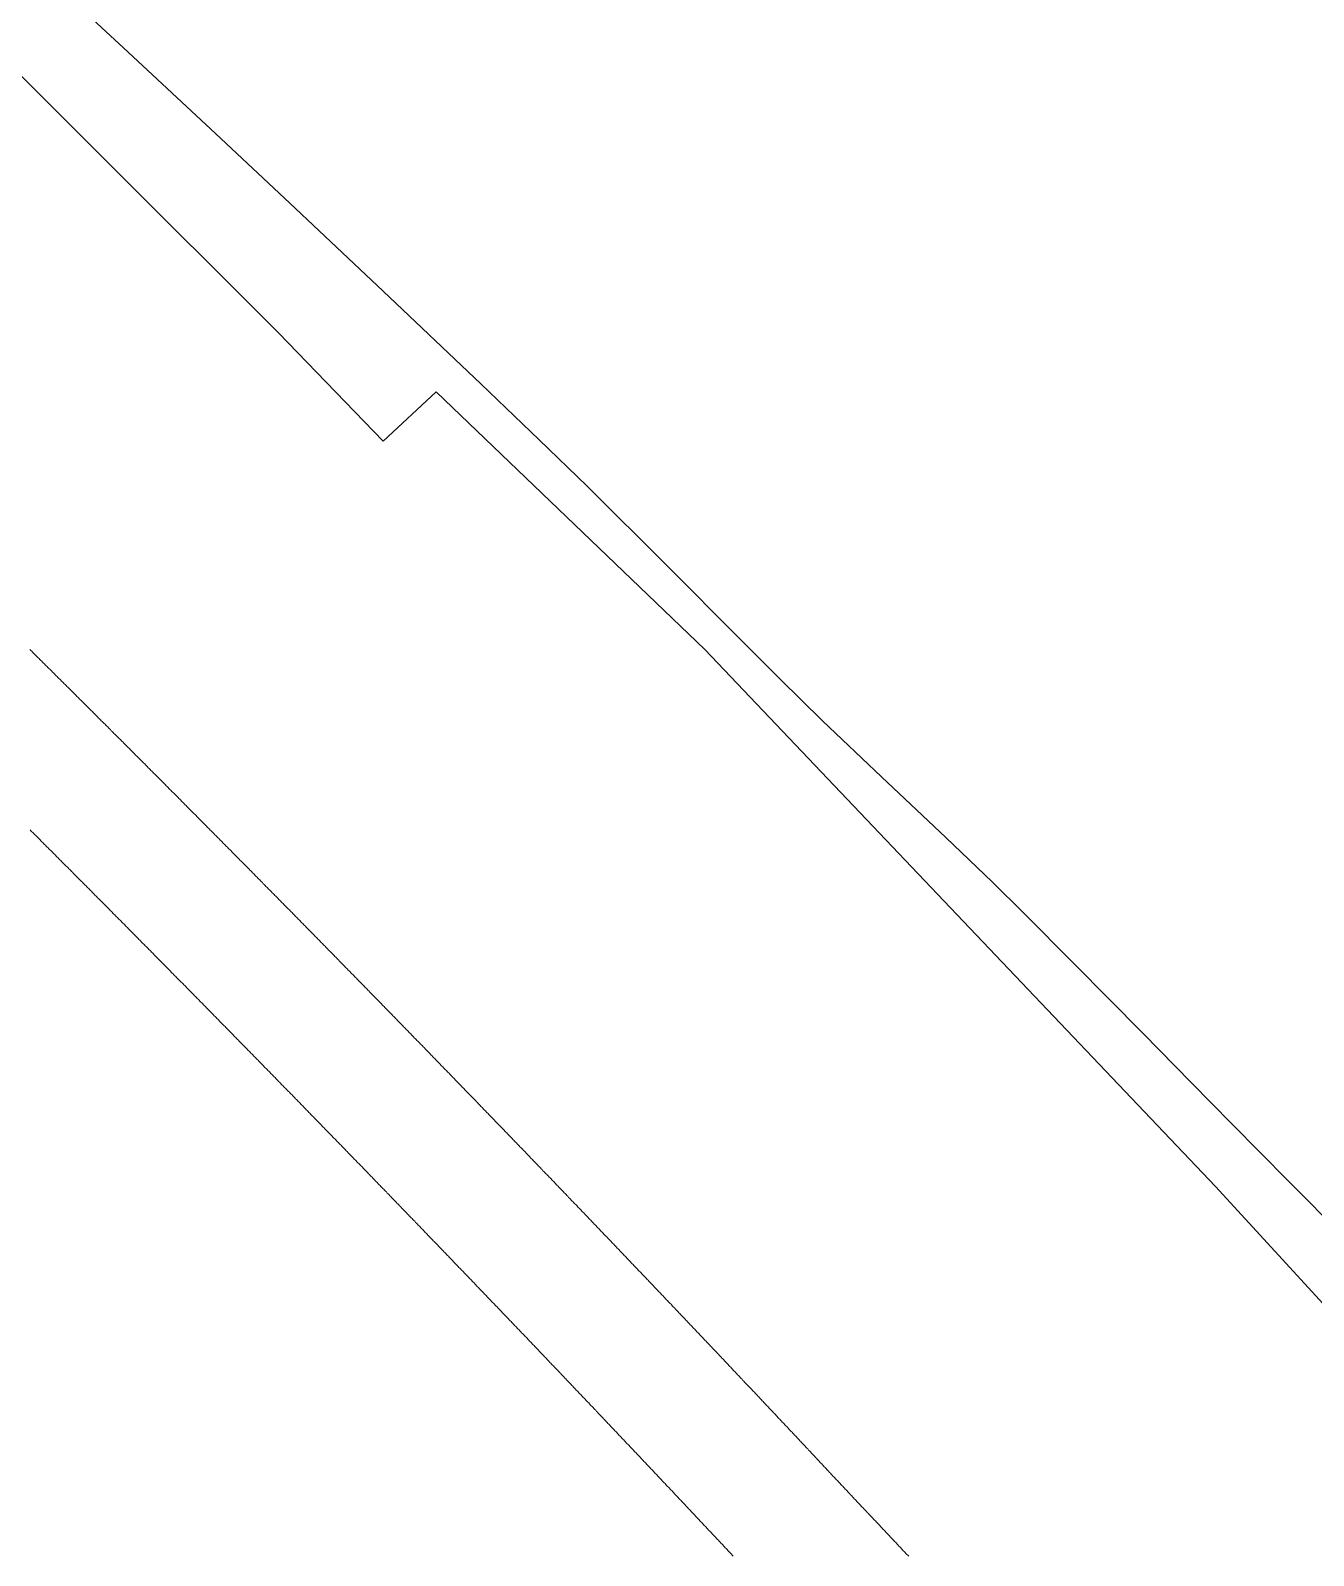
# Model space of a CAD drawing. Extents: x 174934 to 192674, y 648863 to 672607.
# Drawn here: x 185194.1 to 185294.6, y 656664.4 to 656783.9 of the extents above; entities that cross this region are included whole.
import ezdxf

# ---------------------------------------------------------------- set-up
doc = ezdxf.new("R2010")
doc.units = 0
doc.layers.add('pbitul', color=14, linetype='Continuous', lineweight=0)
doc.layers.add('pspecial', color=7, linetype='Continuous', lineweight=0)

msp = doc.modelspace()

# ---------------------------------------------------------------- linework, layer by layer
at = {"layer": 'pbitul', "flags": 128}
for points in [[(185428.68, 656538.76), (185351.13, 656623.28), (185286.91, 656693.3), (185246.9, 656735.37), (185225.85, 656755.57), (185221.7, 656751.7), (185213.51, 656760.19), (185186.44, 656787.23), (185168.17, 656803), (185129.72, 656835.45), (185091.72, 656867.97), (185044.99, 656907.71), (185037.33, 656914.23), (185026.06, 656923.81), (184977.27, 656964.79), (184907.1, 657024.53)], [(185194.8, 656788.6), (185201.36, 656782.53), (185208.57, 656775.81), (185214.39, 656770.35), (185221.72, 656763.45), (185229.36, 656756.19), (185233.93, 656751.81), (185237.67, 656748.19), (185244.02, 656741.88), (185249.57, 656736.28), (185252.8, 656733.05), (185256.14, 656729.77), (185260.74, 656725.39), (185265.78, 656720.65), (185269.44, 656717.14), (185271.88, 656714.74), (185275.84, 656710.74), (185281.24, 656705.27), (185285, 656701.45), (185288.2, 656698.21), (185292.63, 656693.72), (185296.95, 656689.36)]]:
    msp.add_lwpolyline(points, dxfattribs=at)
at = {"layer": 'pspecial', "flags": 128}
for points in [[(185194.04, 656735.37), (185194.11, 656735.3), (185194.18, 656735.23), (185194.25, 656735.16), (185194.32, 656735.08), (185194.39, 656735.01), (185194.46, 656734.94), (185194.53, 656734.87), (185194.6, 656734.8), (185194.67, 656734.73), (185194.75, 656734.66), (185194.82, 656734.59), (185194.89, 656734.52), (185194.96, 656734.45), (185195.03, 656734.38), (185195.1, 656734.31), (185195.17, 656734.24), (185195.24, 656734.17), (185195.31, 656734.1), (185195.38, 656734.03), (185195.45, 656733.96), (185195.53, 656733.89), (185195.6, 656733.82), (185195.67, 656733.75), (185195.74, 656733.68), (185195.81, 656733.6), (185195.88, 656733.53), (185195.95, 656733.46), (185196.02, 656733.39), (185196.09, 656733.32), (185196.16, 656733.25), (185196.23, 656733.18), (185196.31, 656733.11), (185196.38, 656733.04), (185196.45, 656732.97), (185196.52, 656732.9), (185196.59, 656732.83), (185196.66, 656732.76), (185196.73, 656732.69), (185196.8, 656732.62), (185196.87, 656732.55), (185196.94, 656732.48), (185197.01, 656732.41), (185197.08, 656732.33), (185197.16, 656732.26), (185197.23, 656732.19), (185197.3, 656732.12), (185197.37, 656732.05), (185197.44, 656731.98), (185197.51, 656731.91), (185197.58, 656731.84), (185197.65, 656731.77), (185197.72, 656731.7), (185197.79, 656731.63), (185197.86, 656731.56), (185197.93, 656731.49), (185198.01, 656731.42), (185198.08, 656731.35), (185198.15, 656731.28), (185198.22, 656731.21), (185198.29, 656731.13), (185198.36, 656731.06), (185198.43, 656730.99), (185198.5, 656730.92), (185198.57, 656730.85), (185198.64, 656730.78), (185198.71, 656730.71), (185198.78, 656730.64), (185198.86, 656730.57), (185198.93, 656730.5), (185199, 656730.43), (185199.07, 656730.36), (185199.14, 656730.29), (185199.21, 656730.22), (185199.28, 656730.15), (185199.35, 656730.07), (185199.42, 656730), (185199.49, 656729.93), (185199.56, 656729.86), (185199.63, 656729.79), (185199.7, 656729.72), (185199.77, 656729.65), (185199.85, 656729.58), (185199.92, 656729.51), (185199.99, 656729.44), (185200.06, 656729.37), (185200.13, 656729.3), (185200.2, 656729.23), (185200.27, 656729.16), (185200.34, 656729.09), (185200.41, 656729.01), (185200.48, 656728.94), (185200.55, 656728.87), (185200.62, 656728.8), (185200.69, 656728.73), (185200.76, 656728.66), (185200.84, 656728.59), (185200.91, 656728.52), (185200.98, 656728.45), (185201.05, 656728.38), (185201.12, 656728.31), (185201.19, 656728.24), (185201.26, 656728.17), (185201.33, 656728.1), (185201.4, 656728.02), (185201.47, 656727.95), (185201.54, 656727.88), (185201.61, 656727.81), (185201.68, 656727.74), (185201.75, 656727.67), (185201.83, 656727.6), (185201.9, 656727.53), (185201.97, 656727.46), (185202.04, 656727.39), (185202.11, 656727.32), (185202.18, 656727.25), (185202.25, 656727.18), (185202.32, 656727.1), (185202.39, 656727.03), (185202.46, 656726.96), (185202.53, 656726.89), (185202.6, 656726.82), (185202.67, 656726.75), (185202.74, 656726.68), (185202.81, 656726.61), (185202.88, 656726.54), (185202.96, 656726.47), (185203.03, 656726.4), (185203.1, 656726.33), (185203.17, 656726.26), (185203.24, 656726.18), (185203.31, 656726.11), (185203.38, 656726.04), (185203.45, 656725.97), (185203.52, 656725.9), (185203.59, 656725.83), (185203.66, 656725.76), (185203.73, 656725.69), (185203.8, 656725.62), (185203.87, 656725.55), (185203.94, 656725.48), (185204.01, 656725.41), (185204.08, 656725.33), (185204.16, 656725.26), (185204.23, 656725.19), (185204.3, 656725.12), (185204.37, 656725.05), (185204.44, 656724.98), (185204.51, 656724.91), (185204.58, 656724.84), (185204.65, 656724.77), (185204.72, 656724.7), (185204.79, 656724.63), (185204.86, 656724.55), (185204.93, 656724.48), (185205, 656724.41), (185205.07, 656724.34), (185205.14, 656724.27), (185205.21, 656724.2), (185205.28, 656724.13), (185205.35, 656724.06), (185205.43, 656723.99), (185205.5, 656723.92), (185205.57, 656723.85), (185205.64, 656723.77), (185205.71, 656723.7), (185205.78, 656723.63), (185205.85, 656723.56), (185205.92, 656723.49), (185205.99, 656723.42), (185206.06, 656723.35), (185206.13, 656723.28), (185206.2, 656723.21), (185206.27, 656723.14), (185206.34, 656723.07), (185206.41, 656722.99), (185206.48, 656722.92), (185206.55, 656722.85), (185206.62, 656722.78), (185206.69, 656722.71), (185206.76, 656722.64), (185206.83, 656722.57), (185206.91, 656722.5), (185206.98, 656722.43), (185207.05, 656722.36), (185207.12, 656722.28), (185207.19, 656722.21), (185207.26, 656722.14), (185207.33, 656722.07), (185207.4, 656722), (185207.47, 656721.93), (185207.54, 656721.86), (185207.61, 656721.79), (185207.68, 656721.72), (185207.75, 656721.65), (185207.82, 656721.57), (185207.89, 656721.5), (185207.96, 656721.43), (185208.03, 656721.36), (185208.1, 656721.29), (185208.17, 656721.22), (185208.24, 656721.15), (185208.31, 656721.08), (185208.38, 656721.01), (185208.45, 656720.94), (185208.52, 656720.86), (185208.6, 656720.79), (185208.67, 656720.72), (185208.74, 656720.65), (185208.81, 656720.58), (185208.88, 656720.51), (185208.95, 656720.44), (185209.02, 656720.37), (185209.09, 656720.3), (185209.16, 656720.23), (185209.23, 656720.15), (185209.3, 656720.08), (185209.37, 656720.01), (185209.44, 656719.94), (185209.51, 656719.87), (185209.58, 656719.8), (185209.65, 656719.73), (185209.72, 656719.66), (185209.79, 656719.59), (185209.86, 656719.51), (185209.93, 656719.44), (185210, 656719.37), (185210.07, 656719.3), (185210.14, 656719.23), (185210.21, 656719.16), (185210.28, 656719.09), (185210.35, 656719.02), (185210.42, 656718.95), (185210.49, 656718.87), (185210.56, 656718.8), (185210.64, 656718.73), (185210.71, 656718.66), (185210.78, 656718.59), (185210.85, 656718.52), (185210.92, 656718.45), (185210.99, 656718.38), (185211.06, 656718.31), (185211.13, 656718.23), (185211.2, 656718.16), (185211.27, 656718.09), (185211.34, 656718.02), (185211.41, 656717.95), (185211.48, 656717.88), (185211.55, 656717.81), (185211.62, 656717.74), (185211.69, 656717.67), (185211.76, 656717.59), (185211.83, 656717.52), (185211.9, 656717.45), (185211.97, 656717.38), (185212.04, 656717.31), (185212.11, 656717.24), (185212.18, 656717.17), (185212.25, 656717.1), (185212.32, 656717.02), (185212.39, 656716.95), (185212.46, 656716.88), (185212.53, 656716.81), (185212.6, 656716.74), (185212.67, 656716.67), (185212.74, 656716.6), (185212.81, 656716.53), (185212.88, 656716.46), (185212.95, 656716.38), (185213.02, 656716.31), (185213.09, 656716.24), (185213.16, 656716.17), (185213.23, 656716.1), (185213.3, 656716.03), (185213.37, 656715.96), (185213.45, 656715.89), (185213.52, 656715.81), (185213.59, 656715.74), (185213.66, 656715.67), (185213.73, 656715.6), (185213.8, 656715.53), (185213.87, 656715.46), (185213.94, 656715.39), (185214.01, 656715.32), (185214.08, 656715.24), (185214.15, 656715.17), (185214.22, 656715.1), (185214.29, 656715.03), (185214.36, 656714.96), (185214.43, 656714.89), (185214.5, 656714.82), (185214.57, 656714.75), (185214.64, 656714.67), (185214.71, 656714.6), (185214.78, 656714.53), (185214.85, 656714.46), (185214.92, 656714.39), (185214.99, 656714.32), (185215.06, 656714.25), (185215.13, 656714.18), (185215.2, 656714.1), (185215.27, 656714.03), (185215.34, 656713.96), (185215.41, 656713.89), (185215.48, 656713.82), (185215.55, 656713.75), (185215.62, 656713.68), (185215.69, 656713.6), (185215.76, 656713.53), (185215.83, 656713.46), (185215.9, 656713.39), (185215.97, 656713.32), (185216.04, 656713.25), (185216.11, 656713.18), (185216.18, 656713.11), (185216.25, 656713.03), (185216.32, 656712.96), (185216.39, 656712.89), (185216.46, 656712.82), (185216.53, 656712.75), (185216.6, 656712.68), (185216.67, 656712.61), (185216.74, 656712.53), (185216.81, 656712.46), (185216.88, 656712.39), (185216.95, 656712.32), (185217.02, 656712.25), (185217.09, 656712.18), (185217.16, 656712.11), (185217.23, 656712.04), (185217.3, 656711.96), (185217.37, 656711.89), (185217.44, 656711.82), (185217.51, 656711.75), (185217.58, 656711.68), (185217.65, 656711.61), (185217.72, 656711.54), (185217.79, 656711.46), (185217.86, 656711.39), (185217.93, 656711.32), (185218, 656711.25), (185218.07, 656711.18), (185218.14, 656711.11), (185218.21, 656711.04), (185218.28, 656710.96), (185218.35, 656710.89), (185218.42, 656710.82), (185218.49, 656710.75), (185218.56, 656710.68), (185218.63, 656710.61), (185218.7, 656710.54), (185218.77, 656710.46), (185218.84, 656710.39), (185218.91, 656710.32), (185218.98, 656710.25), (185219.05, 656710.18), (185219.12, 656710.11), (185219.19, 656710.04), (185219.26, 656709.96), (185219.33, 656709.89), (185219.4, 656709.82), (185219.47, 656709.75), (185219.54, 656709.68), (185219.61, 656709.61), (185219.68, 656709.54), (185219.75, 656709.46), (185219.82, 656709.39), (185219.89, 656709.32), (185219.96, 656709.25), (185220.03, 656709.18), (185220.1, 656709.11), (185220.17, 656709.03), (185220.24, 656708.96), (185220.31, 656708.89), (185220.38, 656708.82), (185220.45, 656708.75), (185220.52, 656708.68), (185220.59, 656708.61), (185220.66, 656708.53), (185220.73, 656708.46), (185220.8, 656708.39), (185220.87, 656708.32), (185220.94, 656708.25), (185221.01, 656708.18), (185221.08, 656708.1), (185221.15, 656708.03), (185221.22, 656707.96), (185221.29, 656707.89), (185221.36, 656707.82), (185221.43, 656707.75), (185221.5, 656707.68), (185221.57, 656707.6), (185221.64, 656707.53), (185221.71, 656707.46), (185221.78, 656707.39), (185221.85, 656707.32), (185221.92, 656707.25), (185221.99, 656707.17), (185222.06, 656707.1), (185222.13, 656707.03), (185222.2, 656706.96), (185222.27, 656706.89), (185222.34, 656706.82), (185222.41, 656706.75), (185222.48, 656706.67), (185222.55, 656706.6), (185222.62, 656706.53), (185222.68, 656706.46), (185222.75, 656706.39), (185222.82, 656706.32), (185222.89, 656706.24), (185222.96, 656706.17), (185223.03, 656706.1), (185223.1, 656706.03), (185223.17, 656705.96), (185223.24, 656705.89), (185223.31, 656705.81), (185223.38, 656705.74), (185223.45, 656705.67), (185223.52, 656705.6), (185223.59, 656705.53), (185223.66, 656705.46), (185223.73, 656705.38), (185223.8, 656705.31), (185223.87, 656705.24), (185223.94, 656705.17), (185224.01, 656705.1), (185224.08, 656705.03), (185224.15, 656704.95), (185224.22, 656704.88), (185224.29, 656704.81), (185224.36, 656704.74), (185224.43, 656704.67), (185224.5, 656704.6), (185224.57, 656704.52), (185224.64, 656704.45), (185224.71, 656704.38), (185224.78, 656704.31), (185224.85, 656704.24), (185224.92, 656704.17), (185224.99, 656704.09), (185225.06, 656704.02), (185225.13, 656703.95), (185225.2, 656703.88), (185225.27, 656703.81), (185225.34, 656703.74), (185225.41, 656703.66), (185225.47, 656703.59), (185225.54, 656703.52), (185225.61, 656703.45), (185225.68, 656703.38), (185225.75, 656703.31), (185225.82, 656703.23), (185225.89, 656703.16), (185225.96, 656703.09), (185226.03, 656703.02), (185226.1, 656702.95), (185226.17, 656702.88), (185226.24, 656702.8), (185226.31, 656702.73), (185226.38, 656702.66), (185226.45, 656702.59), (185226.52, 656702.52), (185226.59, 656702.44), (185226.66, 656702.37), (185226.73, 656702.3), (185226.8, 656702.23), (185226.87, 656702.16), (185226.94, 656702.09), (185227.01, 656702.01), (185227.08, 656701.94), (185227.15, 656701.87), (185227.22, 656701.8), (185227.29, 656701.73), (185227.36, 656701.66), (185227.43, 656701.58), (185227.49, 656701.51), (185227.56, 656701.44), (185227.63, 656701.37), (185227.7, 656701.3), (185227.77, 656701.22), (185227.84, 656701.15), (185227.91, 656701.08), (185227.98, 656701.01), (185228.05, 656700.94), (185228.12, 656700.87), (185228.19, 656700.79), (185228.26, 656700.72), (185228.33, 656700.65), (185228.4, 656700.58), (185228.47, 656700.51), (185228.54, 656700.43), (185228.61, 656700.36), (185228.68, 656700.29), (185228.75, 656700.22), (185228.82, 656700.15), (185228.89, 656700.08), (185228.96, 656700), (185229.03, 656699.93), (185229.1, 656699.86), (185229.16, 656699.79), (185229.23, 656699.72), (185229.3, 656699.64), (185229.37, 656699.57), (185229.44, 656699.5), (185229.51, 656699.43), (185229.58, 656699.36), (185229.65, 656699.28), (185229.72, 656699.21), (185229.79, 656699.14), (185229.86, 656699.07), (185229.93, 656699), (185230, 656698.93), (185230.07, 656698.85), (185230.14, 656698.78), (185230.21, 656698.71), (185230.28, 656698.64), (185230.35, 656698.57), (185230.42, 656698.49), (185230.49, 656698.42), (185230.55, 656698.35), (185230.62, 656698.28), (185230.69, 656698.21), (185230.76, 656698.13), (185230.83, 656698.06), (185230.9, 656697.99), (185230.97, 656697.92), (185231.04, 656697.85), (185231.11, 656697.77), (185231.18, 656697.7), (185231.25, 656697.63), (185231.32, 656697.56), (185231.39, 656697.49), (185231.46, 656697.41), (185231.53, 656697.34), (185231.6, 656697.27), (185231.67, 656697.2), (185231.74, 656697.13), (185231.81, 656697.06), (185231.87, 656696.98), (185231.94, 656696.91), (185232.01, 656696.84), (185232.08, 656696.77), (185232.15, 656696.7), (185232.22, 656696.62), (185232.29, 656696.55), (185232.36, 656696.48), (185232.43, 656696.41), (185232.5, 656696.34), (185232.57, 656696.26), (185232.64, 656696.19), (185232.71, 656696.12), (185232.78, 656696.05), (185232.85, 656695.98), (185232.92, 656695.9), (185232.99, 656695.83), (185233.05, 656695.76), (185233.12, 656695.69), (185233.19, 656695.62), (185233.26, 656695.54), (185233.33, 656695.47), (185233.4, 656695.4), (185233.47, 656695.33), (185233.54, 656695.26), (185233.61, 656695.18), (185233.68, 656695.11), (185233.75, 656695.04), (185233.82, 656694.97), (185233.89, 656694.89), (185233.96, 656694.82), (185234.03, 656694.75), (185234.09, 656694.68), (185234.16, 656694.61), (185234.23, 656694.53), (185234.3, 656694.46), (185234.37, 656694.39), (185234.44, 656694.32), (185234.51, 656694.25), (185234.58, 656694.17), (185234.65, 656694.1), (185234.72, 656694.03), (185234.79, 656693.96), (185234.86, 656693.89), (185234.93, 656693.81), (185235, 656693.74), (185235.07, 656693.67), (185235.13, 656693.6), (185235.2, 656693.53), (185235.27, 656693.45), (185235.34, 656693.38), (185235.41, 656693.31), (185235.48, 656693.24), (185235.55, 656693.16), (185235.62, 656693.09), (185235.69, 656693.02), (185235.76, 656692.95), (185235.83, 656692.88), (185235.9, 656692.8), (185235.97, 656692.73), (185236.04, 656692.66), (185236.1, 656692.59), (185236.17, 656692.52), (185236.24, 656692.44), (185236.31, 656692.37), (185236.38, 656692.3), (185236.45, 656692.23), (185236.52, 656692.15), (185236.59, 656692.08), (185236.66, 656692.01), (185236.73, 656691.94), (185236.8, 656691.87), (185236.87, 656691.79), (185236.94, 656691.72), (185237, 656691.65), (185237.07, 656691.58), (185237.14, 656691.51), (185237.21, 656691.43), (185237.28, 656691.36), (185237.35, 656691.29), (185237.42, 656691.22), (185237.49, 656691.14), (185237.56, 656691.07), (185237.63, 656691), (185237.7, 656690.93), (185237.77, 656690.86), (185237.83, 656690.78), (185237.9, 656690.71), (185237.97, 656690.64), (185238.04, 656690.57), (185238.11, 656690.49), (185238.18, 656690.42), (185238.25, 656690.35), (185238.32, 656690.28), (185238.39, 656690.21), (185238.46, 656690.13), (185238.53, 656690.06), (185238.6, 656689.99), (185238.66, 656689.92), (185238.73, 656689.84), (185238.8, 656689.77), (185238.87, 656689.7), (185238.94, 656689.63), (185239.01, 656689.56), (185239.08, 656689.48), (185239.15, 656689.41), (185239.22, 656689.34), (185239.29, 656689.27), (185239.36, 656689.19), (185239.43, 656689.12), (185239.49, 656689.05), (185239.56, 656688.98), (185239.63, 656688.91), (185239.7, 656688.83), (185239.77, 656688.76), (185239.84, 656688.69), (185239.91, 656688.62), (185239.98, 656688.54), (185240.05, 656688.47), (185240.12, 656688.4), (185240.19, 656688.33), (185240.25, 656688.25), (185240.32, 656688.18), (185240.39, 656688.11), (185240.46, 656688.04), (185240.53, 656687.97), (185240.6, 656687.89), (185240.67, 656687.82), (185240.74, 656687.75), (185240.81, 656687.68), (185240.88, 656687.6), (185240.94, 656687.53), (185241.01, 656687.46), (185241.08, 656687.39), (185241.15, 656687.31), (185241.22, 656687.24), (185241.29, 656687.17), (185241.36, 656687.1), (185241.43, 656687.02), (185241.5, 656686.95), (185241.57, 656686.88), (185241.64, 656686.81), (185241.7, 656686.74), (185241.77, 656686.66), (185241.84, 656686.59), (185241.91, 656686.52), (185241.98, 656686.45), (185242.05, 656686.37), (185242.12, 656686.3), (185242.19, 656686.23), (185242.26, 656686.16), (185242.33, 656686.08), (185242.39, 656686.01), (185242.46, 656685.94), (185242.53, 656685.87), (185242.6, 656685.79), (185242.67, 656685.72), (185242.74, 656685.65), (185242.81, 656685.58), (185242.88, 656685.5), (185242.95, 656685.43), (185243.02, 656685.36), (185243.08, 656685.29), (185243.15, 656685.22), (185243.22, 656685.14), (185243.29, 656685.07), (185243.36, 656685), (185243.43, 656684.93), (185243.5, 656684.85), (185243.57, 656684.78), (185243.64, 656684.71), (185243.7, 656684.64), (185243.77, 656684.56), (185243.84, 656684.49), (185243.91, 656684.42), (185243.98, 656684.35), (185244.05, 656684.27), (185244.12, 656684.2), (185244.19, 656684.13), (185244.26, 656684.06), (185244.32, 656683.98), (185244.39, 656683.91), (185244.46, 656683.84), (185244.53, 656683.77), (185244.6, 656683.69), (185244.67, 656683.62), (185244.74, 656683.55), (185244.81, 656683.48), (185244.88, 656683.4), (185244.94, 656683.33), (185245.01, 656683.26), (185245.08, 656683.19), (185245.15, 656683.11), (185245.22, 656683.04), (185245.29, 656682.97), (185245.36, 656682.9), (185245.43, 656682.82), (185245.5, 656682.75), (185245.56, 656682.68), (185245.63, 656682.61), (185245.7, 656682.53), (185245.77, 656682.46), (185245.84, 656682.39), (185245.91, 656682.32), (185245.98, 656682.24), (185246.05, 656682.17), (185246.12, 656682.1), (185246.18, 656682.03), (185246.25, 656681.95), (185246.32, 656681.88), (185246.39, 656681.81), (185246.46, 656681.74), (185246.53, 656681.66), (185246.6, 656681.59), (185246.67, 656681.52), (185246.73, 656681.45), (185246.8, 656681.37), (185246.87, 656681.3), (185246.94, 656681.23), (185247.01, 656681.16), (185247.08, 656681.08), (185247.15, 656681.01), (185247.22, 656680.94), (185247.29, 656680.86), (185247.35, 656680.79), (185247.42, 656680.72), (185247.49, 656680.65), (185247.56, 656680.57), (185247.63, 656680.5), (185247.7, 656680.43), (185247.77, 656680.36), (185247.84, 656680.28), (185247.9, 656680.21), (185247.97, 656680.14), (185248.04, 656680.07), (185248.11, 656679.99), (185248.18, 656679.92), (185248.25, 656679.85), (185248.32, 656679.78), (185248.39, 656679.7), (185248.45, 656679.63), (185248.52, 656679.56), (185248.59, 656679.49), (185248.66, 656679.41), (185248.73, 656679.34), (185248.8, 656679.27), (185248.87, 656679.19), (185248.94, 656679.12), (185249, 656679.05), (185249.07, 656678.98), (185249.14, 656678.9), (185249.21, 656678.83), (185249.28, 656678.76), (185249.35, 656678.69), (185249.42, 656678.61), (185249.48, 656678.54), (185249.55, 656678.47), (185249.62, 656678.4), (185249.69, 656678.32), (185249.76, 656678.25), (185249.83, 656678.18), (185249.9, 656678.1), (185249.97, 656678.03), (185250.03, 656677.96), (185250.1, 656677.89), (185250.17, 656677.81), (185250.24, 656677.74), (185250.31, 656677.67), (185250.38, 656677.6), (185250.45, 656677.52), (185250.51, 656677.45), (185250.58, 656677.38), (185250.65, 656677.3), (185250.72, 656677.23), (185250.79, 656677.16), (185250.86, 656677.09), (185250.93, 656677.01), (185251, 656676.94), (185251.06, 656676.87), (185251.13, 656676.8), (185251.2, 656676.72), (185251.27, 656676.65), (185251.34, 656676.58), (185251.41, 656676.5), (185251.48, 656676.43), (185251.54, 656676.36), (185251.61, 656676.29), (185251.68, 656676.21), (185251.75, 656676.14), (185251.82, 656676.07), (185251.89, 656676), (185251.96, 656675.92), (185252.02, 656675.85), (185252.09, 656675.78), (185252.16, 656675.7), (185252.23, 656675.63), (185252.3, 656675.56), (185252.37, 656675.49), (185252.44, 656675.41), (185252.5, 656675.34), (185252.57, 656675.27), (185252.64, 656675.19), (185252.71, 656675.12), (185252.78, 656675.05), (185252.85, 656674.98), (185252.92, 656674.9), (185252.98, 656674.83), (185253.05, 656674.76), (185253.12, 656674.68), (185253.19, 656674.61), (185253.26, 656674.54), (185253.33, 656674.47), (185253.4, 656674.39), (185253.46, 656674.32), (185253.53, 656674.25), (185253.6, 656674.17), (185253.67, 656674.1), (185253.74, 656674.03), (185253.81, 656673.96), (185253.87, 656673.88), (185253.94, 656673.81), (185254.01, 656673.74), (185254.08, 656673.66), (185254.15, 656673.59), (185254.22, 656673.52), (185254.29, 656673.45), (185254.35, 656673.37), (185254.42, 656673.3), (185254.49, 656673.23), (185254.56, 656673.15), (185254.63, 656673.08), (185254.7, 656673.01), (185254.77, 656672.94), (185254.83, 656672.86), (185254.9, 656672.79), (185254.97, 656672.72), (185255.04, 656672.64), (185255.11, 656672.57), (185255.18, 656672.5), (185255.24, 656672.43), (185255.31, 656672.35), (185255.38, 656672.28), (185255.45, 656672.21), (185255.52, 656672.13), (185255.59, 656672.06), (185255.65, 656671.99), (185255.72, 656671.92), (185255.79, 656671.84), (185255.86, 656671.77), (185255.93, 656671.7), (185256, 656671.62), (185256.07, 656671.55), (185256.13, 656671.48), (185256.2, 656671.4), (185256.27, 656671.33), (185256.34, 656671.26), (185256.41, 656671.19), (185256.48, 656671.11), (185256.54, 656671.04), (185256.61, 656670.97), (185256.68, 656670.89), (185256.75, 656670.82), (185256.82, 656670.75), (185256.89, 656670.68), (185256.95, 656670.6), (185257.02, 656670.53), (185257.09, 656670.46), (185257.16, 656670.38), (185257.23, 656670.31), (185257.3, 656670.24), (185257.36, 656670.16), (185257.43, 656670.09), (185257.5, 656670.02), (185257.57, 656669.95), (185257.64, 656669.87), (185257.71, 656669.8), (185257.77, 656669.73), (185257.84, 656669.65), (185257.91, 656669.58), (185257.98, 656669.51), (185258.05, 656669.43), (185258.12, 656669.36), (185258.18, 656669.29), (185258.25, 656669.22), (185258.32, 656669.14), (185258.39, 656669.07), (185258.42, 656669.04), (185258.48, 656668.97), (185258.55, 656668.9), (185258.62, 656668.82), (185258.69, 656668.75), (185258.76, 656668.68), (185258.83, 656668.61), (185258.9, 656668.53), (185258.97, 656668.46), (185259.03, 656668.39), (185259.1, 656668.31), (185259.17, 656668.24), (185259.24, 656668.17), (185259.31, 656668.1), (185259.38, 656668.02), (185259.45, 656667.95), (185259.52, 656667.88), (185259.58, 656667.81), (185259.65, 656667.73), (185259.72, 656667.66), (185259.79, 656667.59), (185259.86, 656667.52), (185259.93, 656667.44), (185260, 656667.37), (185260.06, 656667.3), (185260.13, 656667.22), (185260.2, 656667.15), (185260.27, 656667.08), (185260.34, 656667.01), (185260.41, 656666.93), (185260.48, 656666.86), (185260.55, 656666.79), (185260.61, 656666.72), (185260.68, 656666.64), (185260.75, 656666.57), (185260.82, 656666.5), (185260.89, 656666.42), (185260.96, 656666.35), (185261.03, 656666.28), (185261.09, 656666.21), (185261.16, 656666.13), (185261.23, 656666.06), (185261.3, 656665.99), (185261.37, 656665.92), (185261.44, 656665.84), (185261.51, 656665.77), (185261.57, 656665.7), (185261.64, 656665.62), (185261.71, 656665.55), (185261.78, 656665.48), (185261.85, 656665.41), (185261.92, 656665.33), (185261.99, 656665.26), (185262.05, 656665.19), (185262.12, 656665.11), (185262.19, 656665.04), (185262.26, 656664.97), (185262.33, 656664.9), (185262.4, 656664.82), (185262.46, 656664.75), (185262.53, 656664.68), (185262.6, 656664.6), (185262.67, 656664.53), (185262.74, 656664.46), (185262.81, 656664.39), (185262.88, 656664.31)], [(185249.13, 656664.33), (185249.06, 656664.4), (185248.99, 656664.47), (185248.92, 656664.55), (185248.86, 656664.62), (185248.79, 656664.69), (185248.72, 656664.76), (185248.65, 656664.84), (185248.58, 656664.91), (185248.51, 656664.98), (185248.45, 656665.06), (185248.38, 656665.13), (185248.31, 656665.2), (185248.24, 656665.28), (185248.17, 656665.35), (185248.1, 656665.42), (185248.04, 656665.49), (185247.97, 656665.57), (185247.9, 656665.64), (185247.83, 656665.71), (185247.76, 656665.79), (185247.69, 656665.86), (185247.62, 656665.93), (185247.56, 656666), (185247.49, 656666.08), (185247.42, 656666.15), (185247.35, 656666.22), (185247.28, 656666.3), (185247.21, 656666.37), (185247.15, 656666.44), (185247.08, 656666.51), (185247.01, 656666.59), (185246.94, 656666.66), (185246.87, 656666.73), (185246.8, 656666.81), (185246.73, 656666.88), (185246.67, 656666.95), (185246.6, 656667.02), (185246.53, 656667.1), (185246.46, 656667.17), (185246.39, 656667.24), (185246.32, 656667.32), (185246.26, 656667.39), (185246.19, 656667.46), (185246.12, 656667.53), (185246.05, 656667.61), (185245.98, 656667.68), (185245.91, 656667.75), (185245.84, 656667.83), (185245.78, 656667.9), (185245.71, 656667.97), (185245.64, 656668.04), (185245.57, 656668.12), (185245.5, 656668.19), (185245.43, 656668.26), (185245.36, 656668.34), (185245.3, 656668.41), (185245.23, 656668.48), (185245.16, 656668.55), (185245.09, 656668.63), (185245.02, 656668.7), (185244.95, 656668.77), (185244.88, 656668.85), (185244.82, 656668.92), (185244.75, 656668.99), (185244.68, 656669.06), (185244.61, 656669.14), (185244.54, 656669.21), (185244.47, 656669.28), (185244.4, 656669.35), (185244.34, 656669.43), (185244.27, 656669.5), (185244.2, 656669.57), (185244.13, 656669.65), (185244.06, 656669.72), (185243.99, 656669.79), (185243.92, 656669.86), (185243.86, 656669.94), (185243.79, 656670.01), (185243.72, 656670.08), (185243.65, 656670.15), (185243.58, 656670.23), (185243.51, 656670.3), (185243.44, 656670.37), (185243.37, 656670.45), (185243.31, 656670.52), (185243.24, 656670.59), (185243.17, 656670.66), (185243.1, 656670.74), (185243.03, 656670.81), (185242.96, 656670.88), (185242.89, 656670.95), (185242.83, 656671.03), (185242.76, 656671.1), (185242.69, 656671.17), (185242.62, 656671.25), (185242.55, 656671.32), (185242.48, 656671.39), (185242.41, 656671.46), (185242.34, 656671.54), (185242.28, 656671.61), (185242.21, 656671.68), (185242.14, 656671.75), (185242.07, 656671.83), (185242, 656671.9), (185241.93, 656671.97), (185241.86, 656672.05), (185241.8, 656672.12), (185241.73, 656672.19), (185241.66, 656672.26), (185241.59, 656672.34), (185241.52, 656672.41), (185241.45, 656672.48), (185241.38, 656672.55), (185241.31, 656672.63), (185241.25, 656672.7), (185241.18, 656672.77), (185241.11, 656672.84), (185241.04, 656672.92), (185240.97, 656672.99), (185240.9, 656673.06), (185240.83, 656673.13), (185240.76, 656673.21), (185240.7, 656673.28), (185240.63, 656673.35), (185240.56, 656673.43), (185240.49, 656673.5), (185240.42, 656673.57), (185240.35, 656673.64), (185240.28, 656673.72), (185240.21, 656673.79), (185240.15, 656673.86), (185240.08, 656673.93), (185240.01, 656674.01), (185239.94, 656674.08), (185239.87, 656674.15), (185239.8, 656674.22), (185239.73, 656674.3), (185239.66, 656674.37), (185239.6, 656674.44), (185239.53, 656674.51), (185239.46, 656674.59), (185239.39, 656674.66), (185239.32, 656674.73), (185239.25, 656674.8), (185239.18, 656674.88), (185239.11, 656674.95), (185239.04, 656675.02), (185238.98, 656675.09), (185238.91, 656675.17), (185238.84, 656675.24), (185238.77, 656675.31), (185238.7, 656675.38), (185238.63, 656675.46), (185238.56, 656675.53), (185238.49, 656675.6), (185238.43, 656675.67), (185238.36, 656675.75), (185238.29, 656675.82), (185238.22, 656675.89), (185238.15, 656675.96), (185238.08, 656676.04), (185238.01, 656676.11), (185237.94, 656676.18), (185237.87, 656676.25), (185237.81, 656676.33), (185237.74, 656676.4), (185237.67, 656676.47), (185237.6, 656676.54), (185237.53, 656676.62), (185237.46, 656676.69), (185237.39, 656676.76), (185237.32, 656676.83), (185237.25, 656676.91), (185237.19, 656676.98), (185237.12, 656677.05), (185237.05, 656677.12), (185236.98, 656677.2), (185236.91, 656677.27), (185236.84, 656677.34), (185236.77, 656677.41), (185236.7, 656677.49), (185236.63, 656677.56), (185236.57, 656677.63), (185236.5, 656677.7), (185236.43, 656677.78), (185236.36, 656677.85), (185236.29, 656677.92), (185236.22, 656677.99), (185236.15, 656678.07), (185236.08, 656678.14), (185236.01, 656678.21), (185235.94, 656678.28), (185235.88, 656678.36), (185235.81, 656678.43), (185235.74, 656678.5), (185235.67, 656678.57), (185235.6, 656678.65), (185235.53, 656678.72), (185235.46, 656678.79), (185235.39, 656678.86), (185235.32, 656678.94), (185235.26, 656679.01), (185235.19, 656679.08), (185235.12, 656679.15), (185235.05, 656679.23), (185234.98, 656679.3), (185234.91, 656679.37), (185234.84, 656679.44), (185234.77, 656679.51), (185234.7, 656679.59), (185234.63, 656679.66), (185234.57, 656679.73), (185234.5, 656679.8), (185234.43, 656679.88), (185234.36, 656679.95), (185234.29, 656680.02), (185234.22, 656680.09), (185234.15, 656680.17), (185234.08, 656680.24), (185234.01, 656680.31), (185233.94, 656680.38), (185233.87, 656680.46), (185233.81, 656680.53), (185233.74, 656680.6), (185233.67, 656680.67), (185233.6, 656680.74), (185233.53, 656680.82), (185233.46, 656680.89), (185233.39, 656680.96), (185233.32, 656681.03), (185233.25, 656681.11), (185233.18, 656681.18), (185233.12, 656681.25), (185233.05, 656681.32), (185232.98, 656681.4), (185232.91, 656681.47), (185232.84, 656681.54), (185232.77, 656681.61), (185232.7, 656681.68), (185232.63, 656681.76), (185232.56, 656681.83), (185232.49, 656681.9), (185232.42, 656681.97), (185232.36, 656682.05), (185232.29, 656682.12), (185232.22, 656682.19), (185232.15, 656682.26), (185232.08, 656682.34), (185232.01, 656682.41), (185231.94, 656682.48), (185231.87, 656682.55), (185231.8, 656682.62), (185231.73, 656682.7), (185231.66, 656682.77), (185231.59, 656682.84), (185231.53, 656682.91), (185231.46, 656682.99), (185231.39, 656683.06), (185231.32, 656683.13), (185231.25, 656683.2), (185231.18, 656683.27), (185231.11, 656683.35), (185231.04, 656683.42), (185230.97, 656683.49), (185230.9, 656683.56), (185230.83, 656683.64), (185230.76, 656683.71), (185230.7, 656683.78), (185230.63, 656683.85), (185230.56, 656683.92), (185230.49, 656684), (185230.42, 656684.07), (185230.35, 656684.14), (185230.28, 656684.21), (185230.21, 656684.29), (185230.14, 656684.36), (185230.07, 656684.43), (185230, 656684.5), (185229.93, 656684.57), (185229.87, 656684.65), (185229.8, 656684.72), (185229.73, 656684.79), (185229.66, 656684.86), (185229.59, 656684.94), (185229.52, 656685.01), (185229.45, 656685.08), (185229.38, 656685.15), (185229.31, 656685.22), (185229.24, 656685.3), (185229.17, 656685.37), (185229.1, 656685.44), (185229.03, 656685.51), (185228.97, 656685.58), (185228.9, 656685.66), (185228.83, 656685.73), (185228.76, 656685.8), (185228.69, 656685.87), (185228.62, 656685.95), (185228.55, 656686.02), (185228.48, 656686.09), (185228.41, 656686.16), (185228.34, 656686.23), (185228.27, 656686.31), (185228.2, 656686.38), (185228.13, 656686.45), (185228.06, 656686.52), (185228, 656686.59), (185227.93, 656686.67), (185227.86, 656686.74), (185227.79, 656686.81), (185227.72, 656686.88), (185227.65, 656686.95), (185227.58, 656687.03), (185227.51, 656687.1), (185227.44, 656687.17), (185227.37, 656687.24), (185227.3, 656687.32), (185227.23, 656687.39), (185227.16, 656687.46), (185227.09, 656687.53), (185227.03, 656687.6), (185226.96, 656687.68), (185226.89, 656687.75), (185226.82, 656687.82), (185226.75, 656687.89), (185226.68, 656687.96), (185226.61, 656688.04), (185226.54, 656688.11), (185226.47, 656688.18), (185226.4, 656688.25), (185226.33, 656688.32), (185226.26, 656688.4), (185226.19, 656688.47), (185226.12, 656688.54), (185226.05, 656688.61), (185225.99, 656688.68), (185225.92, 656688.76), (185225.85, 656688.83), (185225.78, 656688.9), (185225.71, 656688.97), (185225.64, 656689.04), (185225.57, 656689.12), (185225.5, 656689.19), (185225.43, 656689.26), (185225.36, 656689.33), (185225.29, 656689.4), (185225.22, 656689.48), (185225.15, 656689.55), (185225.08, 656689.62), (185225.01, 656689.69), (185224.94, 656689.76), (185224.87, 656689.84), (185224.81, 656689.91), (185224.74, 656689.98), (185224.67, 656690.05), (185224.6, 656690.12), (185224.53, 656690.2), (185224.46, 656690.27), (185224.39, 656690.34), (185224.32, 656690.41), (185224.25, 656690.48), (185224.18, 656690.56), (185224.11, 656690.63), (185224.04, 656690.7), (185223.97, 656690.77), (185223.9, 656690.84), (185223.83, 656690.92), (185223.76, 656690.99), (185223.69, 656691.06), (185223.62, 656691.13), (185223.56, 656691.2), (185223.49, 656691.27), (185223.42, 656691.35), (185223.35, 656691.42), (185223.28, 656691.49), (185223.21, 656691.56), (185223.14, 656691.63), (185223.07, 656691.71), (185223, 656691.78), (185222.93, 656691.85), (185222.86, 656691.92), (185222.79, 656691.99), (185222.72, 656692.07), (185222.65, 656692.14), (185222.58, 656692.21), (185222.51, 656692.28), (185222.44, 656692.35), (185222.37, 656692.43), (185222.3, 656692.5), (185222.23, 656692.57), (185222.17, 656692.64), (185222.1, 656692.71), (185222.03, 656692.78), (185221.96, 656692.86), (185221.89, 656692.93), (185221.82, 656693), (185221.75, 656693.07), (185221.68, 656693.14), (185221.61, 656693.22), (185221.54, 656693.29), (185221.47, 656693.36), (185221.4, 656693.43), (185221.33, 656693.5), (185221.26, 656693.58), (185221.19, 656693.65), (185221.12, 656693.72), (185221.05, 656693.79), (185220.98, 656693.86), (185220.91, 656693.93), (185220.84, 656694.01), (185220.77, 656694.08), (185220.7, 656694.15), (185220.63, 656694.22), (185220.57, 656694.29), (185220.5, 656694.36), (185220.43, 656694.44), (185220.36, 656694.51), (185220.29, 656694.58), (185220.22, 656694.65), (185220.15, 656694.72), (185220.08, 656694.8), (185220.01, 656694.87), (185219.94, 656694.94), (185219.87, 656695.01), (185219.8, 656695.08), (185219.73, 656695.15), (185219.66, 656695.23), (185219.59, 656695.3), (185219.52, 656695.37), (185219.45, 656695.44), (185219.38, 656695.51), (185219.31, 656695.59), (185219.24, 656695.66), (185219.17, 656695.73), (185219.1, 656695.8), (185219.03, 656695.87), (185218.96, 656695.94), (185218.89, 656696.02), (185218.82, 656696.09), (185218.75, 656696.16), (185218.68, 656696.23), (185218.62, 656696.3), (185218.55, 656696.37), (185218.48, 656696.45), (185218.41, 656696.52), (185218.34, 656696.59), (185218.27, 656696.66), (185218.2, 656696.73), (185218.13, 656696.8), (185218.06, 656696.88), (185217.99, 656696.95), (185217.92, 656697.02), (185217.85, 656697.09), (185217.78, 656697.16), (185217.71, 656697.23), (185217.64, 656697.31), (185217.57, 656697.38), (185217.5, 656697.45), (185217.43, 656697.52), (185217.36, 656697.59), (185217.29, 656697.66), (185217.22, 656697.74), (185217.15, 656697.81), (185217.08, 656697.88), (185217.01, 656697.95), (185216.94, 656698.02), (185216.87, 656698.09), (185216.8, 656698.17), (185216.73, 656698.24), (185216.66, 656698.31), (185216.59, 656698.38), (185216.52, 656698.45), (185216.45, 656698.52), (185216.38, 656698.6), (185216.31, 656698.67), (185216.24, 656698.74), (185216.17, 656698.81), (185216.1, 656698.88), (185216.03, 656698.95), (185215.97, 656699.03), (185215.9, 656699.1), (185215.83, 656699.17), (185215.76, 656699.24), (185215.69, 656699.31), (185215.62, 656699.38), (185215.55, 656699.46), (185215.48, 656699.53), (185215.41, 656699.6), (185215.34, 656699.67), (185215.27, 656699.74), (185215.2, 656699.81), (185215.13, 656699.89), (185215.06, 656699.96), (185214.99, 656700.03), (185214.92, 656700.1), (185214.85, 656700.17), (185214.78, 656700.24), (185214.71, 656700.31), (185214.64, 656700.39), (185214.57, 656700.46), (185214.5, 656700.53), (185214.43, 656700.6), (185214.36, 656700.67), (185214.29, 656700.74), (185214.22, 656700.82), (185214.15, 656700.89), (185214.08, 656700.96), (185214.01, 656701.03), (185213.94, 656701.1), (185213.87, 656701.17), (185213.8, 656701.24), (185213.73, 656701.32), (185213.66, 656701.39), (185213.59, 656701.46), (185213.52, 656701.53), (185213.45, 656701.6), (185213.38, 656701.67), (185213.31, 656701.75), (185213.24, 656701.82), (185213.17, 656701.89), (185213.1, 656701.96), (185213.03, 656702.03), (185212.96, 656702.1), (185212.89, 656702.17), (185212.82, 656702.25), (185212.75, 656702.32), (185212.68, 656702.39), (185212.61, 656702.46), (185212.54, 656702.53), (185212.47, 656702.6), (185212.4, 656702.68), (185212.33, 656702.75), (185212.26, 656702.82), (185212.19, 656702.89), (185212.12, 656702.96), (185212.05, 656703.03), (185211.98, 656703.1), (185211.91, 656703.18), (185211.84, 656703.25), (185211.77, 656703.32), (185211.7, 656703.39), (185211.63, 656703.46), (185211.56, 656703.53), (185211.49, 656703.6), (185211.42, 656703.68), (185211.35, 656703.75), (185211.28, 656703.82), (185211.21, 656703.89), (185211.14, 656703.96), (185211.07, 656704.03), (185211, 656704.1), (185210.93, 656704.18), (185210.86, 656704.25), (185210.79, 656704.32), (185210.72, 656704.39), (185210.65, 656704.46), (185210.58, 656704.53), (185210.51, 656704.6), (185210.44, 656704.68), (185210.37, 656704.75), (185210.3, 656704.82), (185210.23, 656704.89), (185210.16, 656704.96), (185210.09, 656705.03), (185210.02, 656705.1), (185209.95, 656705.17), (185209.88, 656705.25), (185209.81, 656705.32), (185209.74, 656705.39), (185209.67, 656705.46), (185209.6, 656705.53), (185209.53, 656705.6), (185209.46, 656705.67), (185209.39, 656705.75), (185209.32, 656705.82), (185209.25, 656705.89), (185209.18, 656705.96), (185209.11, 656706.03), (185209.04, 656706.1), (185208.97, 656706.17), (185208.9, 656706.25), (185208.83, 656706.32), (185208.76, 656706.39), (185208.69, 656706.46), (185208.62, 656706.53), (185208.55, 656706.6), (185208.48, 656706.67), (185208.41, 656706.74), (185208.34, 656706.82), (185208.27, 656706.89), (185208.2, 656706.96), (185208.13, 656707.03), (185208.06, 656707.1), (185207.99, 656707.17), (185207.92, 656707.24), (185207.85, 656707.31), (185207.78, 656707.39), (185207.71, 656707.46), (185207.64, 656707.53), (185207.57, 656707.6), (185207.5, 656707.67), (185207.43, 656707.74), (185207.36, 656707.81), (185207.29, 656707.89), (185207.22, 656707.96), (185207.15, 656708.03), (185207.08, 656708.1), (185207.01, 656708.17), (185206.94, 656708.24), (185206.87, 656708.31), (185206.8, 656708.38), (185206.73, 656708.46), (185206.66, 656708.53), (185206.59, 656708.6), (185206.52, 656708.67), (185206.45, 656708.74), (185206.38, 656708.81), (185206.31, 656708.88), (185206.24, 656708.95), (185206.17, 656709.03), (185206.1, 656709.1), (185206.03, 656709.17), (185205.96, 656709.24), (185205.89, 656709.31), (185205.82, 656709.38), (185205.74, 656709.45), (185205.67, 656709.52), (185205.6, 656709.59), (185205.53, 656709.67), (185205.46, 656709.74), (185205.39, 656709.81), (185205.32, 656709.88), (185205.25, 656709.95), (185205.18, 656710.02), (185205.11, 656710.09), (185205.04, 656710.16), (185204.97, 656710.24), (185204.9, 656710.31), (185204.83, 656710.38), (185204.76, 656710.45), (185204.69, 656710.52), (185204.62, 656710.59), (185204.55, 656710.66), (185204.48, 656710.73), (185204.41, 656710.8), (185204.34, 656710.88), (185204.27, 656710.95), (185204.2, 656711.02), (185204.13, 656711.09), (185204.06, 656711.16), (185203.99, 656711.23), (185203.92, 656711.3), (185203.85, 656711.37), (185203.78, 656711.45), (185203.71, 656711.52), (185203.64, 656711.59), (185203.57, 656711.66), (185203.5, 656711.73), (185203.43, 656711.8), (185203.36, 656711.87), (185203.29, 656711.94), (185203.22, 656712.01), (185203.15, 656712.09), (185203.07, 656712.16), (185203, 656712.23), (185202.93, 656712.3), (185202.86, 656712.37), (185202.79, 656712.44), (185202.72, 656712.51), (185202.65, 656712.58), (185202.58, 656712.65), (185202.51, 656712.72), (185202.44, 656712.8), (185202.37, 656712.87), (185202.3, 656712.94), (185202.23, 656713.01), (185202.16, 656713.08), (185202.09, 656713.15), (185202.02, 656713.22), (185201.95, 656713.29), (185201.88, 656713.36), (185201.81, 656713.44), (185201.74, 656713.51), (185201.67, 656713.58), (185201.6, 656713.65), (185201.53, 656713.72), (185201.46, 656713.79), (185201.39, 656713.86), (185201.32, 656713.93), (185201.25, 656714), (185201.18, 656714.07), (185201.1, 656714.15), (185201.03, 656714.22), (185200.96, 656714.29), (185200.89, 656714.36), (185200.82, 656714.43), (185200.75, 656714.5), (185200.68, 656714.57), (185200.61, 656714.64), (185200.54, 656714.71), (185200.47, 656714.78), (185200.4, 656714.86), (185200.33, 656714.93), (185200.26, 656715), (185200.19, 656715.07), (185200.12, 656715.14), (185200.05, 656715.21), (185199.98, 656715.28), (185199.91, 656715.35), (185199.84, 656715.42), (185199.77, 656715.49), (185199.7, 656715.57), (185199.63, 656715.64), (185199.56, 656715.71), (185199.48, 656715.78), (185199.41, 656715.85), (185199.34, 656715.92), (185199.27, 656715.99), (185199.2, 656716.06), (185199.13, 656716.13), (185199.06, 656716.2), (185198.99, 656716.28), (185198.92, 656716.35), (185198.85, 656716.42), (185198.78, 656716.49), (185198.71, 656716.56), (185198.64, 656716.63), (185198.57, 656716.7), (185198.5, 656716.77), (185198.43, 656716.84), (185198.36, 656716.91), (185198.29, 656716.98), (185198.22, 656717.06), (185198.15, 656717.13), (185198.07, 656717.2), (185198, 656717.27), (185197.93, 656717.34), (185197.86, 656717.41), (185197.79, 656717.48), (185197.72, 656717.55), (185197.65, 656717.62), (185197.58, 656717.69), (185197.51, 656717.76), (185197.44, 656717.83), (185197.37, 656717.91), (185197.3, 656717.98), (185197.23, 656718.05), (185197.16, 656718.12), (185197.09, 656718.19), (185197.02, 656718.26), (185196.95, 656718.33), (185196.88, 656718.4), (185196.8, 656718.47), (185196.73, 656718.54), (185196.66, 656718.61), (185196.59, 656718.69), (185196.52, 656718.76), (185196.45, 656718.83), (185196.38, 656718.9), (185196.31, 656718.97), (185196.24, 656719.04), (185196.17, 656719.11), (185196.1, 656719.18), (185196.03, 656719.25), (185195.96, 656719.32), (185195.89, 656719.39), (185195.82, 656719.46), (185195.75, 656719.54), (185195.68, 656719.61), (185195.6, 656719.68), (185195.53, 656719.75), (185195.46, 656719.82), (185195.39, 656719.89), (185195.32, 656719.96), (185195.25, 656720.03), (185195.18, 656720.1), (185195.11, 656720.17), (185195.04, 656720.24), (185194.97, 656720.31), (185194.9, 656720.38), (185194.83, 656720.46), (185194.76, 656720.53), (185194.69, 656720.6), (185194.62, 656720.67), (185194.55, 656720.74), (185194.47, 656720.81), (185194.4, 656720.88), (185194.33, 656720.95), (185194.26, 656721.02), (185194.19, 656721.09), (185194.12, 656721.16), (185194.05, 656721.23)]]:
    msp.add_lwpolyline(points, dxfattribs=at)

doc.saveas('drawing.dxf')
